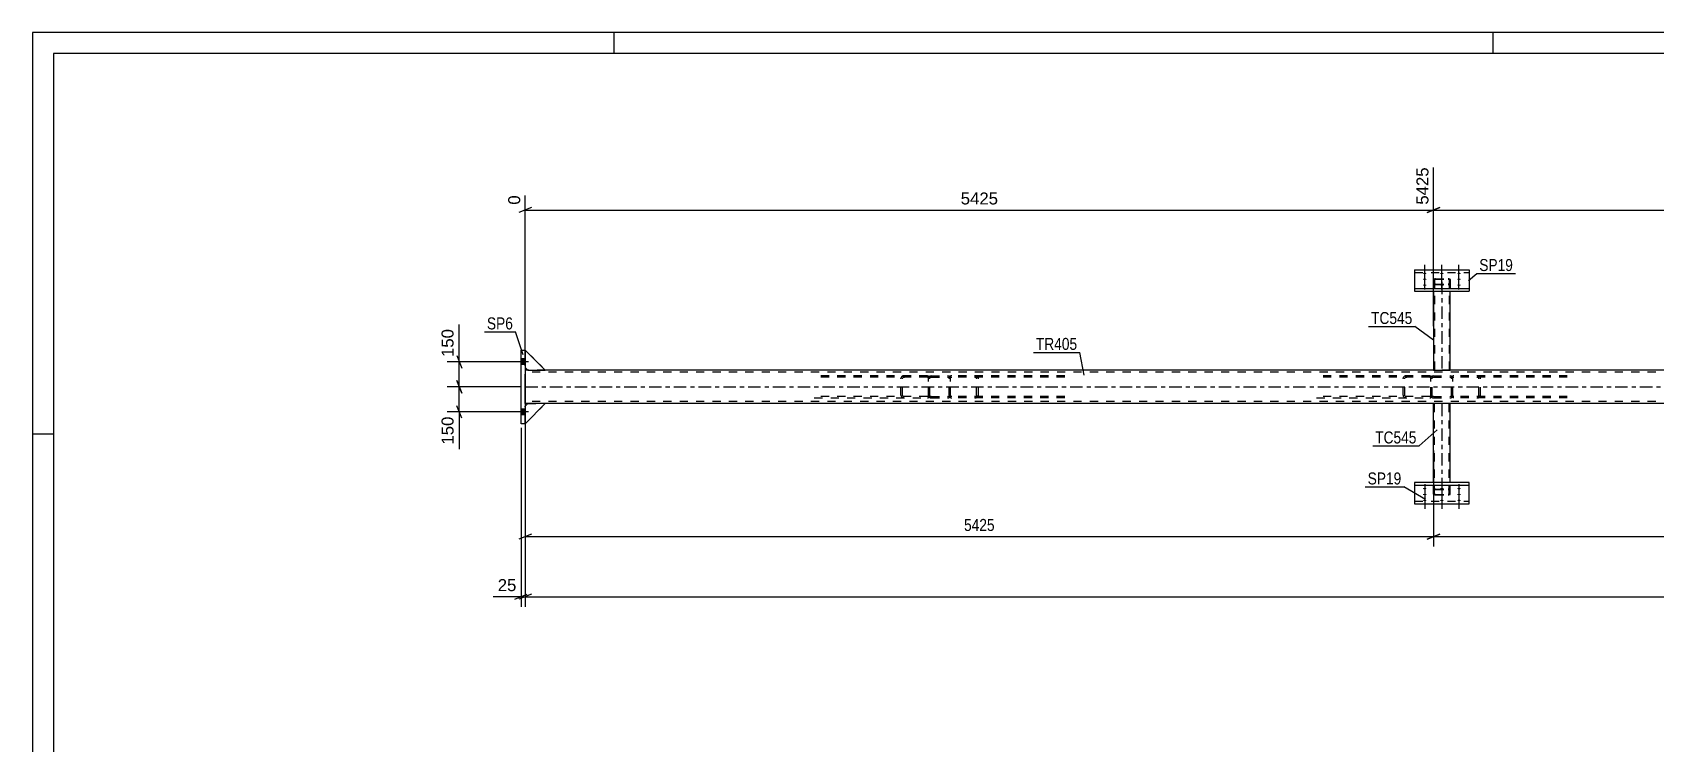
# Model space of a CAD drawing. Header units: millimetres. Extents: x 0 to 1189, y 0 to 841.
# Drawn here: x 0 to 387.8, y 671.1 to 841 of the extents above; entities that cross this region are included whole.
import ezdxf

# ---------------------------------------------------------------- set-up
doc = ezdxf.new("R2010")
doc.units = ezdxf.units.MM
doc.linetypes.add('DXK_LINE_DOT2', pattern=[3.9198, 1.9599, -1.9599])
doc.linetypes.add('DXK_LINE_DOT3', pattern=[5.9187, 2.979, -0.9799, 0.9799, -0.9799])
doc.styles.add('Arial', font='ARIAL.TTF', dxfattribs={"height": 0.2})
doc.styles.add('Arial Narrow', font='ARIALN.TTF', dxfattribs={"height": 0.2})

# ---------------------------------------------------------------- blocks, each defined once
blk = doc.blocks.new('Unknown-717048542-1133')
at = {"color": 5, "linetype": 'Continuous'}
for p, q in [((1189, 841), (0, 841)), ((0, 841), (0, 0)), ((139, 836), (139, 841)), ((349, 836), (349, 841)), ((1184, 836), (5, 836)), ((5, 836), (5, 5)), ((5, 745), (0, 745))]:
    blk.add_line(p, q, dxfattribs=at)
blk = doc.blocks.new('Part-717048542-5325 - 5315')
at = {"color": 2, "linetype": 'Continuous'}
for p, q in [((116.74, 747.52), (116.74, 765.12)), ((116.74, 765.12), (117.74, 765.12)), ((117.74, 765.12), (117.74, 747.52)), ((117.74, 747.52), (116.74, 747.52))]:
    blk.add_line(p, q, dxfattribs=at)
blk = doc.blocks.new('Part-717048542-5440 - 5315')
at = {"color": 2, "linetype": 'Continuous'}
for p, q in [((334.75, 733.43), (334.75, 752.32)), ((338.75, 752.32), (334.75, 752.32)), ((338.75, 733.43), (338.75, 752.32))]:
    blk.add_line(p, q, dxfattribs=at)
at = {"color": 7, "linetype": 'DXK_LINE_DOT2'}
for p, q in [((334.99, 730.68), (334.99, 752.32)), ((338.44, 752.32), (338.46, 752.32)), ((338.46, 752.32), (338.5, 752.32)), ((338.5, 752.32), (338.51, 752.32)), ((338.51, 730.68), (338.51, 752.32)), ((334.75, 730.68), (334.75, 733.43)), ((338.75, 730.68), (338.75, 733.43)), ((334.79, 731.79), (334.75, 731.72)), ((334.75, 730.68), (334.79, 730.62)), ((334.89, 731.84), (334.79, 731.79)), ((334.79, 730.62), (334.89, 730.57)), ((335.05, 731.88), (334.89, 731.84)), ((334.89, 730.57), (335.05, 730.53)), ((334.99, 731.72), (335.01, 731.76)), ((335.01, 730.65), (334.99, 730.68)), ((335.01, 731.76), (335.06, 731.78)), ((335.06, 730.63), (335.01, 730.65)), ((335.23, 731.89), (335.05, 731.88)), ((335.05, 730.53), (335.23, 730.52)), ((335.06, 731.78), (335.14, 731.8)), ((335.14, 730.61), (335.06, 730.63)), ((335.14, 731.8), (335.23, 731.81)), ((335.23, 730.6), (335.14, 730.61)), ((335.23, 731.89), (338.27, 731.89)), ((335.23, 731.81), (338.27, 731.81)), ((335.23, 730.6), (338.27, 730.6)), ((335.23, 730.52), (338.27, 730.52)), ((338.46, 731.88), (338.27, 731.89)), ((338.27, 731.81), (338.37, 731.8)), ((338.37, 730.61), (338.27, 730.6)), ((338.27, 730.52), (338.46, 730.53)), ((338.37, 731.8), (338.44, 731.78)), ((338.44, 730.63), (338.37, 730.61)), ((338.44, 731.78), (338.5, 731.76)), ((338.5, 730.65), (338.44, 730.63)), ((338.61, 731.84), (338.46, 731.88)), ((338.46, 730.53), (338.61, 730.57)), ((338.5, 731.76), (338.51, 731.72)), ((338.51, 730.68), (338.5, 730.65)), ((338.72, 731.79), (338.61, 731.84)), ((338.61, 730.57), (338.72, 730.62)), ((338.75, 731.72), (338.72, 731.79)), ((338.72, 730.62), (338.75, 730.68))]:
    blk.add_line(p, q, dxfattribs=at)
at = {"color": 7, "linetype": 'DXK_LINE_DOT3'}
blk.add_line((336.75, 752.32), (336.75, 731.2), dxfattribs=at)
blk = doc.blocks.new('Bolt-717048542-5319 - 5315')
at = {"linetype": 'Continuous'}
for points in [[(116.74, 762.98), (116.74, 761.66), (117.74, 761.66), (117.74, 762.98)], [(116.74, 762.98), (116.74, 761.66), (117.74, 761.66), (117.74, 762.98)], [(116.74, 750.98), (116.74, 749.66), (117.74, 749.66), (117.74, 750.98)], [(116.74, 750.98), (116.74, 749.66), (117.74, 749.66), (117.74, 750.98)]]:
    blk.add_hatch(color=1, dxfattribs=at).paths.add_polyline_path(points)
at = {"color": 1, "linetype": 'Continuous'}
for p, q in [((118.5, 762.32), (113.74, 762.32)), ((118.5, 762.32), (113.74, 762.32)), ((117.74, 762.98), (116.74, 762.98)), ((117.74, 762.98), (116.74, 762.98)), ((117.74, 761.66), (116.74, 761.66)), ((117.74, 761.66), (116.74, 761.66)), ((118.5, 750.32), (113.74, 750.32)), ((118.5, 750.32), (113.74, 750.32)), ((117.74, 750.98), (116.74, 750.98)), ((117.74, 750.98), (116.74, 750.98)), ((117.74, 749.66), (116.74, 749.66)), ((117.74, 749.66), (116.74, 749.66))]:
    blk.add_line(p, q, dxfattribs=at)
blk = doc.blocks.new('Part-717048542-5413 - 5315')
at = {"color": 7, "linetype": 'DXK_LINE_DOT2'}
for p, q in [((117.74, 751.72), (118.34, 752.32)), ((122.54, 752.32), (117.74, 747.52)), ((117.74, 747.52), (117.74, 751.72)), ((118.34, 752.32), (122.54, 752.32))]:
    blk.add_line(p, q, dxfattribs=at)
blk = doc.blocks.new('Part-717048542-5342 - 5315')
at = {"color": 7, "linetype": 'DXK_LINE_DOT2'}
for p, q in [((214.15, 758.57), (214.1, 758.32)), ((214.1, 754.32), (214.1, 758.32)), ((214.42, 758.32), (214.45, 758.44)), ((214.42, 754.32), (214.42, 758.32)), ((214.74, 758.96), (214.5, 758.91)), ((214.62, 758.62), (214.74, 758.64)), ((214.74, 758.96), (218.74, 758.96)), ((214.74, 758.64), (218.74, 758.64)), ((218.99, 758.91), (218.74, 758.96)), ((218.74, 758.64), (218.87, 758.62)), ((219.04, 758.44), (219.06, 758.32)), ((219.06, 754.32), (219.06, 758.32)), ((219.38, 758.32), (219.34, 758.57)), ((219.38, 754.32), (219.38, 758.32)), ((214.1, 754.32), (214.15, 754.08)), ((214.45, 754.2), (214.42, 754.32)), ((214.5, 753.73), (214.74, 753.68)), ((214.74, 754), (214.62, 754.03)), ((214.74, 754), (218.74, 754)), ((214.74, 753.68), (218.74, 753.68)), ((218.87, 754.03), (218.74, 754)), ((218.74, 753.68), (218.99, 753.73)), ((219.06, 754.32), (219.04, 754.2)), ((219.34, 754.08), (219.38, 754.32))]:
    blk.add_line(p, q, dxfattribs=at)
for centre, radius, start, end in [((214.74, 758.32), 0.64, 112.5, 157.5), ((214.74, 758.32), 0.32, 112.5, 157.5), ((218.74, 758.32), 0.32, 22.5, 67.5), ((218.74, 758.32), 0.64, 22.5, 67.5), ((214.74, 754.32), 0.64, 202.5, 247.5), ((214.74, 754.32), 0.32, 202.5, 247.5), ((218.74, 754.32), 0.32, 292.5, 337.5), ((218.74, 754.32), 0.64, 292.5, 337.5)]:
    blk.add_arc(centre, radius, start, end, dxfattribs=at)
blk = doc.blocks.new('Part-717048542-5392 - 5315')
at = {"color": 2, "linetype": 'Continuous'}
for p, q in [((330.25, 784.26), (343.25, 784.26)), ((330.25, 784.26), (330.25, 779.21)), ((343.25, 784.26), (343.25, 779.21)), ((330.25, 779.82), (343.25, 779.82)), ((330.25, 779.21), (343.25, 779.21))]:
    blk.add_line(p, q, dxfattribs=at)
at = {"color": 7, "linetype": 'DXK_LINE_DOT2'}
blk.add_line((330.25, 783.66), (343.25, 783.66), dxfattribs=at)
blk = doc.blocks.new('Part-717048542-5344 - 5315')
at = {"color": 7, "linetype": 'DXK_LINE_DOT2'}
for p, q in [((213.85, 758.96), (186.81, 758.96)), ((213.85, 758.64), (186.81, 758.64)), ((207.54, 758.57), (207.48, 758.32)), ((207.48, 754.32), (207.48, 758.32)), ((207.92, 758.32), (207.95, 758.44)), ((207.92, 754.32), (207.92, 758.32)), ((208.36, 758.96), (208.02, 758.91)), ((208.19, 758.62), (208.36, 758.64)), ((213.85, 758.96), (214.1, 758.92)), ((213.85, 758.64), (214.02, 758.62)), ((214.02, 758.62), (214.1, 758.57)), ((214.1, 753.72), (214.1, 758.92)), ((213.85, 754), (186.81, 754)), ((186.81, 753.68), (213.85, 753.68)), ((207.48, 754.32), (207.54, 754.08)), ((207.95, 754.2), (207.92, 754.32)), ((208.02, 753.73), (208.36, 753.68)), ((208.36, 754), (208.19, 754.03)), ((214.02, 754.03), (213.85, 754)), ((213.85, 753.68), (214.1, 753.72)), ((214.1, 754.07), (214.02, 754.03))]:
    blk.add_line(p, q, dxfattribs=at)
for centre, radius, start, end in [((208.22, 758.14), 0.802, 104.5546, 147.5894), ((208.29, 758.23), 0.401, 104.5546, 147.5894), ((208.22, 754.51), 0.802, 212.4106, 255.4454), ((208.29, 754.41), 0.401, 212.4106, 255.4454)]:
    blk.add_arc(centre, radius, start, end, dxfattribs=at)
blk = doc.blocks.new('Part-717048542-5345 - 5315')
at = {"color": 7, "linetype": 'DXK_LINE_DOT2'}
for p, q in [((333.85, 758.96), (306.81, 758.96)), ((333.85, 758.64), (306.81, 758.64)), ((327.55, 758.57), (327.48, 758.32)), ((327.48, 754.32), (327.48, 758.32)), ((327.92, 758.32), (327.95, 758.44)), ((327.92, 754.32), (327.92, 758.32)), ((328.36, 758.96), (328.02, 758.91)), ((328.19, 758.62), (328.36, 758.64)), ((333.85, 758.96), (334.1, 758.92)), ((333.85, 758.64), (334.02, 758.62)), ((334.02, 758.62), (334.1, 758.57)), ((334.1, 753.72), (334.1, 758.92)), ((333.85, 754), (306.81, 754)), ((306.81, 753.68), (333.85, 753.68)), ((327.48, 754.32), (327.55, 754.08)), ((327.95, 754.2), (327.92, 754.32)), ((328.02, 753.73), (328.36, 753.68)), ((328.36, 754), (328.19, 754.03)), ((334.02, 754.03), (333.85, 754)), ((333.85, 753.68), (334.1, 753.72)), ((334.1, 754.07), (334.02, 754.03))]:
    blk.add_line(p, q, dxfattribs=at)
for centre, radius, start, end in [((328.22, 758.14), 0.802, 104.5547, 147.5896), ((328.29, 758.23), 0.401, 104.5547, 147.5896), ((328.22, 754.51), 0.802, 212.4104, 255.4453), ((328.29, 754.41), 0.401, 212.4104, 255.4453)]:
    blk.add_arc(centre, radius, start, end, dxfattribs=at)
blk = doc.blocks.new('Part-717048542-5346 - 5315')
at = {"color": 7, "linetype": 'DXK_LINE_DOT2'}
for p, q in [((219.64, 758.96), (219.38, 758.92)), ((219.38, 753.72), (219.38, 758.92)), ((219.38, 758.57), (219.47, 758.62)), ((219.47, 758.62), (219.64, 758.64)), ((246.68, 758.96), (219.64, 758.96)), ((246.68, 758.64), (219.64, 758.64)), ((225.47, 758.91), (225.13, 758.96)), ((225.13, 758.64), (225.3, 758.62)), ((225.54, 758.44), (225.57, 758.32)), ((225.57, 754.32), (225.57, 758.32)), ((226.01, 758.32), (225.94, 758.57)), ((226.01, 754.32), (226.01, 758.32)), ((219.47, 754.03), (219.38, 754.07)), ((219.38, 753.72), (219.64, 753.68)), ((219.64, 754), (219.47, 754.03)), ((246.68, 754), (219.64, 754)), ((246.68, 753.68), (219.64, 753.68)), ((225.3, 754.03), (225.13, 754)), ((225.13, 753.68), (225.47, 753.73)), ((225.57, 754.32), (225.54, 754.2)), ((225.94, 754.08), (226.01, 754.32))]:
    blk.add_line(p, q, dxfattribs=at)
for centre, radius, start, end in [((225.2, 758.23), 0.401, 32.4104, 75.4453), ((225.27, 758.14), 0.802, 32.4104, 75.4453), ((225.2, 754.41), 0.401, 284.5547, 327.5896), ((225.27, 754.51), 0.802, 284.5547, 327.5896)]:
    blk.add_arc(centre, radius, start, end, dxfattribs=at)
blk = doc.blocks.new('Part-717048542-5412 - 5315')
at = {"color": 7, "linetype": 'DXK_LINE_DOT2'}
for p, q in [((122.54, 760.32), (117.74, 765.12)), ((117.74, 765.12), (117.74, 760.92)), ((117.74, 760.92), (118.34, 760.32)), ((118.34, 760.32), (122.54, 760.32))]:
    blk.add_line(p, q, dxfattribs=at)
blk = doc.blocks.new('Part-717048542-5347 - 5315')
at = {"color": 7, "linetype": 'DXK_LINE_DOT2'}
for p, q in [((339.65, 758.96), (339.38, 758.92)), ((339.38, 753.72), (339.38, 758.92)), ((339.38, 758.57), (339.48, 758.62)), ((339.48, 758.62), (339.65, 758.64)), ((366.72, 758.96), (339.65, 758.96)), ((366.72, 758.64), (339.65, 758.64)), ((345.48, 758.91), (345.14, 758.96)), ((345.14, 758.64), (345.31, 758.62)), ((345.55, 758.44), (345.58, 758.32)), ((345.58, 754.32), (345.58, 758.32)), ((346.02, 758.32), (345.96, 758.57)), ((346.02, 754.32), (346.02, 758.32)), ((339.48, 754.03), (339.38, 754.07)), ((339.65, 753.68), (339.38, 753.72)), ((339.65, 754), (339.48, 754.03)), ((366.72, 754), (339.65, 754)), ((366.72, 753.68), (339.65, 753.68)), ((345.31, 754.03), (345.14, 754)), ((345.14, 753.68), (345.48, 753.73)), ((345.58, 754.32), (345.55, 754.2)), ((345.96, 754.08), (346.02, 754.32))]:
    blk.add_line(p, q, dxfattribs=at)
for centre, radius, start, end in [((345.21, 758.23), 0.401, 32.4361, 75.4617), ((345.28, 758.14), 0.802, 32.4361, 75.4617), ((345.21, 754.41), 0.401, 284.5383, 327.5639), ((345.28, 754.51), 0.802, 284.5383, 327.5639)]:
    blk.add_arc(centre, radius, start, end, dxfattribs=at)
blk = doc.blocks.new('Part-717048542-5411 - 5315')
at = {"color": 2, "linetype": 'Continuous'}
for p, q in [((122.54, 760.32), (117.74, 765.12)), ((117.74, 760.92), (118.34, 760.32)), ((118.34, 760.32), (122.54, 760.32))]:
    blk.add_line(p, q, dxfattribs=at)
at = {"color": 7, "linetype": 'DXK_LINE_DOT2'}
blk.add_line((117.74, 765.12), (117.74, 760.92), dxfattribs=at)
blk = doc.blocks.new('Part-717048542-5410 - 5315')
at = {"color": 7, "linetype": 'DXK_LINE_DOT2'}
for p, q in [((122.54, 760.32), (117.74, 765.12)), ((117.74, 765.12), (117.74, 760.92)), ((117.74, 760.92), (118.34, 760.32)), ((118.34, 760.32), (122.54, 760.32))]:
    blk.add_line(p, q, dxfattribs=at)
blk = doc.blocks.new('Bolt-717048542-5356 - 5315')
at = {"linetype": 'Continuous'}
for points in [[(332.65, 732.16), (332.75, 732.15), (332.83, 732.14), (332.91, 732.13), (332.98, 732.11), (333.04, 732.08), (333.07, 732.05), (333.09, 732.02), (333.09, 731.99), (333.07, 731.96), (333.04, 731.93), (332.98, 731.9), (332.91, 731.88), (332.83, 731.87), (332.75, 731.86), (332.65, 731.85), (332.56, 731.86), (332.48, 731.87), (332.4, 731.88), (332.33, 731.9), (332.27, 731.93), (332.24, 731.96), (332.22, 731.99), (332.22, 732.02), (332.24, 732.05), (332.27, 732.08), (332.33, 732.11), (332.4, 732.13), (332.48, 732.14), (332.56, 732.15)], [(332.65, 730.75), (332.75, 730.75), (332.83, 730.74), (332.91, 730.72), (332.98, 730.7), (333.04, 730.68), (333.07, 730.65), (333.09, 730.62), (333.09, 730.59), (333.07, 730.56), (333.04, 730.53), (332.98, 730.5), (332.91, 730.48), (332.83, 730.47), (332.75, 730.46), (332.65, 730.45), (332.56, 730.46), (332.48, 730.47), (332.4, 730.48), (332.33, 730.5), (332.27, 730.53), (332.24, 730.56), (332.22, 730.59), (332.22, 730.62), (332.24, 730.65), (332.27, 730.68), (332.33, 730.7), (332.4, 730.72), (332.48, 730.74), (332.56, 730.75)], [(332.65, 729.35), (332.75, 729.35), (332.83, 729.34), (332.91, 729.32), (332.98, 729.3), (333.04, 729.28), (333.07, 729.25), (333.09, 729.22), (333.09, 729.18), (333.07, 729.15), (333.04, 729.13), (332.98, 729.1), (332.91, 729.08), (332.83, 729.06), (332.75, 729.05), (332.65, 729.05), (332.56, 729.05), (332.48, 729.06), (332.4, 729.08), (332.33, 729.1), (332.27, 729.13), (332.24, 729.15), (332.22, 729.18), (332.22, 729.22), (332.24, 729.25), (332.27, 729.28), (332.33, 729.3), (332.4, 729.32), (332.48, 729.34), (332.56, 729.35)], [(336.75, 732.16), (336.85, 732.15), (336.93, 732.14), (337.01, 732.13), (337.08, 732.11), (337.14, 732.08), (337.17, 732.05), (337.19, 732.02), (337.19, 731.99), (337.17, 731.96), (337.14, 731.93), (337.08, 731.9), (337.01, 731.88), (336.93, 731.87), (336.85, 731.86), (336.75, 731.85), (336.66, 731.86), (336.58, 731.87), (336.5, 731.88), (336.43, 731.9), (336.37, 731.93), (336.34, 731.96), (336.32, 731.99), (336.32, 732.02), (336.34, 732.05), (336.37, 732.08), (336.43, 732.11), (336.5, 732.13), (336.58, 732.14), (336.66, 732.15)], [(336.75, 729.35), (336.85, 729.35), (336.93, 729.34), (337.01, 729.32), (337.08, 729.3), (337.14, 729.28), (337.17, 729.25), (337.19, 729.22), (337.19, 729.18), (337.17, 729.15), (337.14, 729.13), (337.08, 729.1), (337.01, 729.08), (336.93, 729.06), (336.85, 729.05), (336.75, 729.05), (336.66, 729.05), (336.58, 729.06), (336.5, 729.08), (336.43, 729.1), (336.37, 729.13), (336.34, 729.15), (336.32, 729.18), (336.32, 729.22), (336.34, 729.25), (336.37, 729.28), (336.43, 729.3), (336.5, 729.32), (336.58, 729.34), (336.66, 729.35)], [(340.85, 732.16), (340.95, 732.15), (341.03, 732.14), (341.11, 732.13), (341.18, 732.11), (341.24, 732.08), (341.27, 732.05), (341.29, 732.02), (341.29, 731.99), (341.27, 731.96), (341.24, 731.93), (341.18, 731.9), (341.11, 731.88), (341.03, 731.87), (340.95, 731.86), (340.85, 731.85), (340.76, 731.86), (340.68, 731.87), (340.6, 731.88), (340.53, 731.9), (340.47, 731.93), (340.44, 731.96), (340.42, 731.99), (340.42, 732.02), (340.44, 732.05), (340.47, 732.08), (340.53, 732.11), (340.6, 732.13), (340.68, 732.14), (340.76, 732.15)], [(340.85, 730.75), (340.95, 730.75), (341.03, 730.74), (341.11, 730.72), (341.18, 730.7), (341.24, 730.68), (341.27, 730.65), (341.29, 730.62), (341.29, 730.59), (341.27, 730.56), (341.24, 730.53), (341.18, 730.5), (341.11, 730.48), (341.03, 730.47), (340.95, 730.46), (340.85, 730.45), (340.76, 730.46), (340.68, 730.47), (340.6, 730.48), (340.53, 730.5), (340.47, 730.53), (340.44, 730.56), (340.42, 730.59), (340.42, 730.62), (340.44, 730.65), (340.47, 730.68), (340.53, 730.7), (340.6, 730.72), (340.68, 730.74), (340.76, 730.75)], [(340.85, 729.35), (340.95, 729.35), (341.03, 729.34), (341.11, 729.32), (341.18, 729.3), (341.24, 729.28), (341.27, 729.25), (341.29, 729.22), (341.29, 729.18), (341.27, 729.15), (341.24, 729.13), (341.18, 729.1), (341.11, 729.08), (341.03, 729.06), (340.95, 729.05), (340.85, 729.05), (340.76, 729.05), (340.68, 729.06), (340.6, 729.08), (340.53, 729.1), (340.47, 729.13), (340.44, 729.15), (340.42, 729.18), (340.42, 729.22), (340.44, 729.25), (340.47, 729.28), (340.53, 729.3), (340.6, 729.32), (340.68, 729.34), (340.76, 729.35)]]:
    blk.add_hatch(color=1, dxfattribs=at).paths.add_polyline_path(points)
at = {"color": 1, "linetype": 'Continuous'}
for p, q in [((332.65, 733.1), (332.65, 729.98)), ((336.75, 733.1), (336.75, 729.98)), ((340.85, 733.1), (340.85, 729.98)), ((332.65, 731.69), (332.65, 728.57)), ((332.65, 730.29), (332.65, 727.17)), ((336.75, 730.29), (336.75, 727.17)), ((340.85, 731.69), (340.85, 728.57)), ((340.85, 730.29), (340.85, 727.17))]:
    blk.add_line(p, q, dxfattribs=at)
blk = doc.blocks.new('Part-717048542-5414 - 5315')
at = {"color": 2, "linetype": 'Continuous'}
for p, q in [((118.34, 752.32), (117.74, 751.72)), ((117.74, 747.52), (122.54, 752.32)), ((122.54, 752.32), (118.34, 752.32))]:
    blk.add_line(p, q, dxfattribs=at)
at = {"color": 7, "linetype": 'DXK_LINE_DOT2'}
blk.add_line((117.74, 751.72), (117.74, 747.52), dxfattribs=at)
blk = doc.blocks.new('Part-717048542-5371 - 5315')
at = {"color": 2, "linetype": 'Continuous'}
for p, q in [((118.34, 760.32), (117.74, 760.32)), ((334.75, 760.32), (122.54, 760.32)), ((574.75, 760.32), (338.75, 760.32)), ((117.74, 753.28), (117.74, 759.36)), ((118.34, 752.32), (117.74, 752.32)), ((334.75, 752.32), (122.54, 752.32)), ((574.75, 752.32), (338.75, 752.32))]:
    blk.add_line(p, q, dxfattribs=at)
at = {"color": 7, "linetype": 'DXK_LINE_DOT2'}
for p, q in [((117.74, 760.32), (117.74, 759.36)), ((117.74, 760.32), (117.74, 760.04)), ((122.54, 760.32), (118.34, 760.32)), ((338.75, 760.32), (334.75, 760.32)), ((705.38, 759.84), (117.74, 759.84)), ((117.74, 752.32), (117.74, 753.28)), ((705.38, 752.8), (117.74, 752.8)), ((122.54, 752.32), (118.34, 752.32)), ((338.75, 752.32), (334.75, 752.32))]:
    blk.add_line(p, q, dxfattribs=at)
at = {"color": 7, "linetype": 'DXK_LINE_DOT3'}
blk.add_line((117.74, 756.32), (705.38, 756.32), dxfattribs=at)
blk = doc.blocks.new('Part-717048542-5415 - 5315')
at = {"color": 7, "linetype": 'DXK_LINE_DOT2'}
for p, q in [((117.74, 751.72), (118.34, 752.32)), ((122.54, 752.32), (117.74, 747.52)), ((117.74, 747.52), (117.74, 751.72)), ((118.34, 752.32), (122.54, 752.32))]:
    blk.add_line(p, q, dxfattribs=at)
blk = doc.blocks.new('Part-717048542-5428 - 5315')
at = {"color": 7, "linetype": 'DXK_LINE_DOT2'}
for p, q in [((334.15, 758.57), (334.1, 758.32)), ((334.1, 754.32), (334.1, 758.32)), ((334.42, 758.32), (334.45, 758.44)), ((334.42, 754.32), (334.42, 758.32)), ((334.74, 758.96), (334.5, 758.91)), ((334.62, 758.62), (334.74, 758.64)), ((334.74, 758.96), (338.74, 758.96)), ((334.74, 758.64), (338.74, 758.64)), ((338.99, 758.91), (338.74, 758.96)), ((338.74, 758.64), (338.87, 758.62)), ((339.04, 758.44), (339.06, 758.32)), ((339.06, 754.32), (339.06, 758.32)), ((339.38, 758.32), (339.34, 758.57)), ((339.38, 754.32), (339.38, 758.32)), ((334.1, 754.32), (334.15, 754.08)), ((334.45, 754.2), (334.42, 754.32)), ((334.5, 753.73), (334.74, 753.68)), ((334.74, 754), (334.62, 754.03)), ((334.74, 754), (338.74, 754)), ((334.74, 753.68), (338.74, 753.68)), ((338.87, 754.03), (338.74, 754)), ((338.74, 753.68), (338.99, 753.73)), ((339.06, 754.32), (339.04, 754.2)), ((339.34, 754.08), (339.38, 754.32))]:
    blk.add_line(p, q, dxfattribs=at)
for centre, radius, start, end in [((334.74, 758.32), 0.64, 112.5, 157.5), ((334.74, 758.32), 0.32, 112.5, 157.5), ((338.74, 758.32), 0.32, 22.5, 67.5), ((338.74, 758.32), 0.64, 22.5, 67.5), ((334.74, 754.32), 0.64, 202.5, 247.5), ((334.74, 754.32), 0.32, 202.5, 247.5), ((338.74, 754.32), 0.32, 292.5, 337.5), ((338.74, 754.32), 0.64, 292.5, 337.5)]:
    blk.add_arc(centre, radius, start, end, dxfattribs=at)
blk = doc.blocks.new('Part-717048542-5435 - 5315')
at = {"color": 7, "linetype": 'DXK_LINE_DOT2'}
for p, q in [((334.79, 782.02), (334.75, 781.96)), ((334.75, 781.96), (334.75, 779.21)), ((334.75, 780.92), (334.79, 780.86)), ((334.89, 782.07), (334.79, 782.02)), ((334.79, 780.86), (334.89, 780.8)), ((335.05, 782.11), (334.89, 782.07)), ((334.89, 780.8), (335.05, 780.77)), ((334.99, 781.96), (335.01, 781.99)), ((334.99, 781.96), (334.99, 760.32)), ((335.01, 780.89), (334.99, 780.92)), ((335.01, 781.99), (335.06, 782.02)), ((335.06, 780.86), (335.01, 780.89)), ((335.23, 782.12), (335.05, 782.11)), ((335.05, 780.77), (335.23, 780.75)), ((335.06, 782.02), (335.14, 782.03)), ((335.14, 780.84), (335.06, 780.86)), ((335.14, 782.03), (335.23, 782.04)), ((335.23, 780.84), (335.14, 780.84)), ((335.23, 782.12), (338.27, 782.12)), ((335.23, 782.04), (338.27, 782.04)), ((335.23, 780.84), (338.27, 780.84)), ((335.23, 780.75), (338.27, 780.75)), ((338.46, 782.11), (338.27, 782.12)), ((338.27, 782.04), (338.37, 782.03)), ((338.37, 780.84), (338.27, 780.84)), ((338.27, 780.75), (338.46, 780.77)), ((338.37, 782.03), (338.44, 782.02)), ((338.44, 780.86), (338.37, 780.84)), ((338.44, 782.02), (338.5, 781.99)), ((338.5, 780.89), (338.44, 780.86)), ((338.61, 782.07), (338.46, 782.11)), ((338.46, 780.77), (338.61, 780.8)), ((338.5, 781.99), (338.51, 781.96)), ((338.51, 780.92), (338.5, 780.89)), ((338.51, 781.96), (338.51, 760.32)), ((338.72, 782.02), (338.61, 782.07)), ((338.61, 780.8), (338.72, 780.86)), ((338.75, 781.96), (338.72, 782.02)), ((338.72, 780.86), (338.75, 780.92)), ((338.75, 781.96), (338.75, 779.21)), ((338.5, 760.32), (338.46, 760.32)), ((338.5, 760.32), (338.46, 760.32)), ((338.51, 760.32), (338.5, 760.32)), ((338.5, 760.32), (338.51, 760.32))]:
    blk.add_line(p, q, dxfattribs=at)
at = {"color": 7, "linetype": 'DXK_LINE_DOT3'}
blk.add_line((336.75, 781.44), (336.75, 760.32), dxfattribs=at)
at = {"color": 2, "linetype": 'Continuous'}
for p, q in [((334.75, 779.21), (334.75, 760.32)), ((338.75, 760.32), (338.75, 779.21)), ((334.75, 760.32), (338.75, 760.32))]:
    blk.add_line(p, q, dxfattribs=at)
blk = doc.blocks.new('Part-717048542-5444 - 5315')
at = {"color": 2, "linetype": 'Continuous'}
for p, q in [((343.25, 733.43), (330.25, 733.43)), ((330.25, 733.43), (330.25, 728.38)), ((343.25, 728.38), (343.25, 733.43)), ((330.25, 732.83), (343.25, 732.83)), ((330.25, 728.38), (343.25, 728.38))]:
    blk.add_line(p, q, dxfattribs=at)
at = {"color": 7, "linetype": 'DXK_LINE_DOT2'}
blk.add_line((330.25, 728.98), (343.25, 728.98), dxfattribs=at)
blk = doc.blocks.new('Bolt-717048542-5463 - 5315')
at = {"linetype": 'Continuous'}
for points in [[(332.65, 783.29), (332.56, 783.29), (332.48, 783.3), (332.4, 783.32), (332.33, 783.34), (332.27, 783.37), (332.24, 783.4), (332.22, 783.43), (332.22, 783.46), (332.24, 783.49), (332.27, 783.52), (332.33, 783.54), (332.4, 783.56), (332.48, 783.58), (332.56, 783.59), (332.65, 783.59), (332.75, 783.59), (332.83, 783.58), (332.91, 783.56), (332.98, 783.54), (333.04, 783.52), (333.07, 783.49), (333.09, 783.46), (333.09, 783.43), (333.07, 783.4), (333.04, 783.37), (332.98, 783.34), (332.91, 783.32), (332.83, 783.3), (332.75, 783.29)], [(336.75, 783.29), (336.66, 783.29), (336.58, 783.3), (336.5, 783.32), (336.43, 783.34), (336.37, 783.37), (336.34, 783.4), (336.32, 783.43), (336.32, 783.46), (336.34, 783.49), (336.37, 783.52), (336.43, 783.54), (336.5, 783.56), (336.58, 783.58), (336.66, 783.59), (336.75, 783.59), (336.85, 783.59), (336.93, 783.58), (337.01, 783.56), (337.08, 783.54), (337.14, 783.52), (337.17, 783.49), (337.19, 783.46), (337.19, 783.43), (337.17, 783.4), (337.14, 783.37), (337.08, 783.34), (337.01, 783.32), (336.93, 783.3), (336.85, 783.29)], [(340.85, 783.29), (340.76, 783.29), (340.68, 783.3), (340.6, 783.32), (340.53, 783.34), (340.47, 783.37), (340.44, 783.4), (340.42, 783.43), (340.42, 783.46), (340.44, 783.49), (340.47, 783.52), (340.53, 783.54), (340.6, 783.56), (340.68, 783.58), (340.76, 783.59), (340.85, 783.59), (340.95, 783.59), (341.03, 783.58), (341.11, 783.56), (341.18, 783.54), (341.24, 783.52), (341.27, 783.49), (341.29, 783.46), (341.29, 783.43), (341.27, 783.4), (341.24, 783.37), (341.18, 783.34), (341.11, 783.32), (341.03, 783.3), (340.95, 783.29)], [(332.65, 781.89), (332.56, 781.89), (332.48, 781.9), (332.4, 781.92), (332.33, 781.94), (332.27, 781.96), (332.24, 781.99), (332.22, 782.02), (332.22, 782.06), (332.24, 782.09), (332.27, 782.11), (332.33, 782.14), (332.4, 782.16), (332.48, 782.18), (332.56, 782.19), (332.65, 782.19), (332.75, 782.19), (332.83, 782.18), (332.91, 782.16), (332.98, 782.14), (333.04, 782.11), (333.07, 782.09), (333.09, 782.06), (333.09, 782.02), (333.07, 781.99), (333.04, 781.96), (332.98, 781.94), (332.91, 781.92), (332.83, 781.9), (332.75, 781.89)], [(332.65, 780.49), (332.56, 780.49), (332.48, 780.5), (332.4, 780.52), (332.33, 780.54), (332.27, 780.56), (332.24, 780.59), (332.22, 780.62), (332.22, 780.65), (332.24, 780.68), (332.27, 780.71), (332.33, 780.74), (332.4, 780.76), (332.48, 780.77), (332.56, 780.78), (332.65, 780.79), (332.75, 780.78), (332.83, 780.77), (332.91, 780.76), (332.98, 780.74), (333.04, 780.71), (333.07, 780.68), (333.09, 780.65), (333.09, 780.62), (333.07, 780.59), (333.04, 780.56), (332.98, 780.54), (332.91, 780.52), (332.83, 780.5), (332.75, 780.49)], [(336.75, 780.49), (336.66, 780.49), (336.58, 780.5), (336.5, 780.52), (336.43, 780.54), (336.37, 780.56), (336.34, 780.59), (336.32, 780.62), (336.32, 780.65), (336.34, 780.68), (336.37, 780.71), (336.43, 780.74), (336.5, 780.76), (336.58, 780.77), (336.66, 780.78), (336.75, 780.79), (336.85, 780.78), (336.93, 780.77), (337.01, 780.76), (337.08, 780.74), (337.14, 780.71), (337.17, 780.68), (337.19, 780.65), (337.19, 780.62), (337.17, 780.59), (337.14, 780.56), (337.08, 780.54), (337.01, 780.52), (336.93, 780.5), (336.85, 780.49)], [(340.85, 781.89), (340.76, 781.89), (340.68, 781.9), (340.6, 781.92), (340.53, 781.94), (340.47, 781.96), (340.44, 781.99), (340.42, 782.02), (340.42, 782.06), (340.44, 782.09), (340.47, 782.11), (340.53, 782.14), (340.6, 782.16), (340.68, 782.18), (340.76, 782.19), (340.85, 782.19), (340.95, 782.19), (341.03, 782.18), (341.11, 782.16), (341.18, 782.14), (341.24, 782.11), (341.27, 782.09), (341.29, 782.06), (341.29, 782.02), (341.27, 781.99), (341.24, 781.96), (341.18, 781.94), (341.11, 781.92), (341.03, 781.9), (340.95, 781.89)], [(340.85, 780.49), (340.76, 780.49), (340.68, 780.5), (340.6, 780.52), (340.53, 780.54), (340.47, 780.56), (340.44, 780.59), (340.42, 780.62), (340.42, 780.65), (340.44, 780.68), (340.47, 780.71), (340.53, 780.74), (340.6, 780.76), (340.68, 780.77), (340.76, 780.78), (340.85, 780.79), (340.95, 780.78), (341.03, 780.77), (341.11, 780.76), (341.18, 780.74), (341.24, 780.71), (341.27, 780.68), (341.29, 780.65), (341.29, 780.62), (341.27, 780.59), (341.24, 780.56), (341.18, 780.54), (341.11, 780.52), (341.03, 780.5), (340.95, 780.49)]]:
    blk.add_hatch(color=1, dxfattribs=at).paths.add_polyline_path(points)
at = {"color": 1, "linetype": 'Continuous'}
for p, q in [((332.65, 782.35), (332.65, 785.47)), ((332.65, 780.95), (332.65, 784.07)), ((336.75, 782.35), (336.75, 785.47)), ((340.85, 782.35), (340.85, 785.47)), ((340.85, 780.95), (340.85, 784.07)), ((332.65, 779.55), (332.65, 782.67)), ((336.75, 779.55), (336.75, 782.67)), ((340.85, 779.55), (340.85, 782.67))]:
    blk.add_line(p, q, dxfattribs=at)
blk = doc.blocks.new('StraightDimension-717048542-5468 - 5315')
at = {"color": 7, "linetype": 'Continuous'}
for p, q in [((334.75, 770.85), (334.75, 808.74)), ((119.24, 799.15), (116.24, 797.95)), ((117.74, 761.32), (117.74, 802.07)), ((333.25, 797.95), (336.25, 799.15)), ((117.74, 798.55), (334.75, 798.55))]:
    blk.add_line(p, q, dxfattribs=at)
at = {"color": 0, "linetype": 'Continuous'}
for points in [[(334.15, 809.34), (329.95, 809.34), (329.95, 799.25), (334.15, 799.25)], [(117.14, 802.67), (112.94, 802.67), (112.94, 799.25), (117.14, 799.25)]]:
    blk.add_wipeout(points, dxfattribs=at)
at = {"color": 0}
blk.add_wipeout([(231.3, 799.3), (231.3, 803.5), (221.2, 803.5), (221.2, 799.3)], dxfattribs=at)
at = {"color": 3, "linetype": 'Continuous', "style": 'Arial'}
for s, height, p in [('5425', 2.865, (333.55, 799.85)), ('0', 2.87, (116.54, 799.85))]:
    blk.add_text(s, height=height, rotation=90.0002, dxfattribs=at).set_placement(p)
at = {"color": 3, "style": 'Arial'}
blk.add_text('5425', height=2.865, dxfattribs=at).set_placement((221.8, 799.9))
blk = doc.blocks.new('StraightDimension-717048542-7544 - 5315')
at = {"color": 7, "linetype": 'Continuous'}
for p, q in [((334.75, 741.1), (334.75, 718.14)), ((574.75, 741.1), (574.75, 718.14)), ((336.25, 721.14), (333.25, 719.94)), ((334.75, 720.54), (574.75, 720.54)), ((573.25, 719.94), (576.25, 721.14))]:
    blk.add_line(p, q, dxfattribs=at)
at = {"color": 0}
blk.add_wipeout([(459.01, 721.29), (459.01, 725.49), (450.5, 725.49), (450.5, 721.29)], dxfattribs=at)
at = {"color": 3, "style": 'Arial Narrow'}
blk.add_text('6000', height=2.863, dxfattribs=at).set_placement((451.1, 721.89))
blk = doc.blocks.new('StraightDimension-717048542-5478 - 5315')
at = {"color": 7, "linetype": 'Continuous'}
for p, q in [((574.75, 770.85), (574.75, 810.97)), ((334.75, 770.85), (334.75, 808.74)), ((336.25, 799.15), (333.25, 797.95)), ((573.25, 797.95), (576.25, 799.15)), ((334.75, 798.55), (574.75, 798.55))]:
    blk.add_line(p, q, dxfattribs=at)
at = {"color": 0, "linetype": 'Continuous'}
blk.add_wipeout([(574.15, 811.57), (569.95, 811.57), (569.95, 799.25), (574.15, 799.25)], dxfattribs=at)
at = {"color": 0}
blk.add_wipeout([(459.8, 799.3), (459.8, 803.5), (449.71, 803.5), (449.71, 799.3)], dxfattribs=at)
at = {"color": 3, "linetype": 'Continuous', "style": 'Arial'}
blk.add_text('11425', height=2.865, rotation=90.0002, dxfattribs=at).set_placement((573.55, 799.85))
at = {"color": 3, "style": 'Arial'}
blk.add_text('6000', height=2.865, dxfattribs=at).set_placement((450.31, 799.9))
blk = doc.blocks.new('StraightDimension-717048542-7545 - 5315')
at = {"color": 7, "linetype": 'Continuous'}
for p, q in [((117.74, 751.32), (117.74, 718.14)), ((334.75, 741.1), (334.75, 718.14)), ((119.24, 721.14), (116.24, 719.94)), ((117.74, 720.54), (334.75, 720.54)), ((333.25, 719.94), (336.25, 721.14))]:
    blk.add_line(p, q, dxfattribs=at)
at = {"color": 0}
blk.add_wipeout([(230.51, 721.29), (230.51, 725.49), (221.99, 725.49), (221.99, 721.29)], dxfattribs=at)
at = {"color": 3, "style": 'Arial Narrow'}
blk.add_text('5425', height=2.863, dxfattribs=at).set_placement((222.59, 721.89))
blk = doc.blocks.new('StraightDimension-717048542-8207 - 5315')
at = {"color": 7, "linetype": 'Continuous'}
for p, q in [((114.3, 762.32), (99.11, 762.32)), ((101.36, 763.82), (102.56, 760.82)), ((101.96, 756.32), (101.96, 762.32)), ((116.74, 756.32), (99.11, 756.32)), ((102.56, 754.82), (101.36, 757.82))]:
    blk.add_line(p, q, dxfattribs=at)
at = {"color": 0}
blk.add_wipeout([(101.21, 770.72), (97.01, 770.72), (97.01, 762.85), (101.21, 762.85)], dxfattribs=at)
at = {"color": 7, "linetype": 'Continuous'}
blk.add_line((101.96, 762.32), (101.96, 771.24), dxfattribs=at)
blk.add_line((101.96, 762.32), (101.96, 771.24), dxfattribs=at)
at = {"color": 3, "style": 'Arial'}
blk.add_text('150', height=2.865, rotation=90.0002, dxfattribs=at).set_placement((100.61, 763.45))
blk = doc.blocks.new('StraightDimension-717048542-8208 - 5315')
at = {"color": 7, "linetype": 'Continuous'}
for p, q in [((116.74, 756.32), (99.11, 756.32)), ((101.36, 757.82), (102.56, 754.82)), ((101.96, 750.32), (101.96, 756.32)), ((113.74, 750.32), (99.11, 750.32)), ((102.56, 748.82), (101.36, 751.82))]:
    blk.add_line(p, q, dxfattribs=at)
at = {"color": 0}
blk.add_wipeout([(101.21, 749.8), (97.01, 749.8), (97.01, 741.93), (101.21, 741.93)], dxfattribs=at)
at = {"color": 7, "linetype": 'Continuous'}
blk.add_line((101.96, 750.32), (101.96, 741.4), dxfattribs=at)
blk.add_line((101.96, 750.32), (101.96, 741.4), dxfattribs=at)
at = {"color": 3, "style": 'Arial'}
blk.add_text('150', height=2.865, rotation=90.0002, dxfattribs=at).set_placement((100.61, 742.53))
blk = doc.blocks.new('StraightDimension-717048542-8483 - 5315')
at = {"color": 7, "linetype": 'Continuous'}
for p, q in [((117.74, 746.52), (117.74, 703.76)), ((119.24, 706.76), (116.24, 705.56)), ((117.74, 706.16), (716.28, 706.16))]:
    blk.add_line(p, q, dxfattribs=at)
blk = doc.blocks.new('StraightDimension-717048542-8484 - 5315')
at = {"color": 7, "linetype": 'Continuous'}
for p, q in [((116.74, 746.52), (116.74, 703.76)), ((117.74, 746.52), (117.74, 703.76)), ((115.24, 705.56), (118.24, 706.76)), ((119.24, 706.76), (116.24, 705.56)), ((116.74, 706.16), (117.74, 706.16))]:
    blk.add_line(p, q, dxfattribs=at)
at = {"color": 0}
blk.add_wipeout([(116.22, 706.91), (116.22, 711.11), (110.57, 711.11), (110.57, 706.91)], dxfattribs=at)
at = {"color": 7, "linetype": 'Continuous'}
blk.add_line((116.74, 706.16), (110.05, 706.16), dxfattribs=at)
blk.add_line((116.74, 706.16), (110.05, 706.16), dxfattribs=at)
at = {"color": 3, "style": 'Arial'}
blk.add_text('25', height=2.865, dxfattribs=at).set_placement((111.17, 707.51))
blk = doc.blocks.new('Mark-717048542-5431 - 5315')
at = {"color": 0}
blk.add_wipeout([(329.72, 771.34), (329.72, 774.34), (319.85, 774.34), (319.85, 771.34)], dxfattribs=at)
blk.add_wipeout([(329.72, 771.34), (329.72, 774.34), (319.85, 774.34), (319.85, 771.34)], dxfattribs=at)
at = {"color": 30, "linetype": 'Continuous'}
for p in [(319.25, 770.74), (334.75, 767.46)]:
    blk.add_line(p, (330.32, 770.74), dxfattribs=at)
at = {"color": 3, "style": 'Arial Narrow'}
blk.add_text('TC545', height=2.863, dxfattribs=at).set_placement((319.85, 771.34))
blk = doc.blocks.new('Mark-717048542-5321 - 5315')
at = {"color": 0}
blk.add_wipeout([(114.8, 770.05), (114.8, 773.05), (108.59, 773.05), (108.59, 770.05)], dxfattribs=at)
blk.add_wipeout([(114.8, 770.05), (114.8, 773.05), (108.59, 773.05), (108.59, 770.05)], dxfattribs=at)
at = {"color": 30, "linetype": 'Continuous'}
for p in [(107.99, 769.45), (117.25, 763.97)]:
    blk.add_line(p, (115.4, 769.45), dxfattribs=at)
at = {"color": 3, "style": 'Arial Narrow'}
blk.add_text('SP6', height=2.863, dxfattribs=at).set_placement((108.59, 770.05))
blk = doc.blocks.new('Mark-717048542-5367 - 5315')
at = {"color": 0}
blk.add_wipeout([(249.62, 765.15), (249.62, 768.15), (239.76, 768.15), (239.76, 765.15)], dxfattribs=at)
blk.add_wipeout([(249.62, 765.15), (249.62, 768.15), (239.76, 768.15), (239.76, 765.15)], dxfattribs=at)
at = {"color": 30, "linetype": 'Continuous'}
for p in [(239.16, 764.55), (251.33, 759.11)]:
    blk.add_line(p, (250.22, 764.55), dxfattribs=at)
at = {"color": 3, "style": 'Arial Narrow'}
blk.add_text('TR405', height=2.863, dxfattribs=at).set_placement((239.76, 765.15))
blk = doc.blocks.new('Mark-717048542-5436 - 5315')
at = {"color": 0}
blk.add_wipeout([(330.7, 742.8), (330.7, 745.8), (320.83, 745.8), (320.83, 742.8)], dxfattribs=at)
blk.add_wipeout([(330.7, 742.8), (330.7, 745.8), (320.83, 745.8), (320.83, 742.8)], dxfattribs=at)
at = {"color": 30, "linetype": 'Continuous'}
for p in [(335.65, 746.09), (320.23, 742.2)]:
    blk.add_line(p, (331.3, 742.2), dxfattribs=at)
at = {"color": 3, "style": 'Arial Narrow'}
blk.add_text('TC545', height=2.863, dxfattribs=at).set_placement((320.83, 742.8))
blk = doc.blocks.new('Mark-717048542-5388 - 5315')
at = {"color": 0}
blk.add_wipeout([(353.74, 784), (353.74, 787), (345.7, 787), (345.7, 784)], dxfattribs=at)
blk.add_wipeout([(353.74, 784), (353.74, 787), (345.7, 787), (345.7, 784)], dxfattribs=at)
at = {"color": 30, "linetype": 'Continuous'}
for p, q in [((343.1, 781.74), (345.1, 783.4)), ((345.1, 783.4), (354.34, 783.4))]:
    blk.add_line(p, q, dxfattribs=at)
at = {"color": 3, "style": 'Arial Narrow'}
blk.add_text('SP19', height=2.863, dxfattribs=at).set_placement((345.7, 784))
blk = doc.blocks.new('Mark-717048542-8548 - 5315')
at = {"color": 0}
blk.add_wipeout([(327.07, 733), (327.07, 736), (319.03, 736), (319.03, 733)], dxfattribs=at)
blk.add_wipeout([(327.07, 733), (327.07, 736), (319.03, 736), (319.03, 733)], dxfattribs=at)
at = {"color": 30, "linetype": 'Continuous'}
for p in [(318.43, 732.4), (332.87, 729.4)]:
    blk.add_line(p, (327.67, 732.4), dxfattribs=at)
at = {"color": 3, "style": 'Arial Narrow'}
blk.add_text('SP19', height=2.863, dxfattribs=at).set_placement((319.03, 733))

msp = doc.modelspace()

# ---------------------------------------------------------------- block references
for name in ['Unknown-717048542-1133', 'Part-717048542-5392 - 5315', 'Bolt-717048542-5463 - 5315', 'Part-717048542-5435 - 5315', 'Part-717048542-5325 - 5315', 'Part-717048542-5412 - 5315', 'Part-717048542-5411 - 5315', 'Part-717048542-5410 - 5315', 'Bolt-717048542-5319 - 5315', 'Part-717048542-5371 - 5315', 'Part-717048542-5344 - 5315', 'Part-717048542-5342 - 5315', 'Part-717048542-5346 - 5315', 'Part-717048542-5345 - 5315', 'Part-717048542-5428 - 5315', 'Part-717048542-5347 - 5315', 'Part-717048542-5413 - 5315', 'Part-717048542-5414 - 5315', 'Part-717048542-5415 - 5315', 'Part-717048542-5440 - 5315', 'Part-717048542-5444 - 5315', 'Bolt-717048542-5356 - 5315']:
    msp.add_blockref(name, (0, 0))

# ---------------------------------------------------------------- next in the draw order: block references
for name in ['StraightDimension-717048542-5468 - 5315', 'StraightDimension-717048542-7544 - 5315']:
    msp.add_blockref(name, (0, 0))

# ---------------------------------------------------------------- next in the draw order: block references
for name in ['StraightDimension-717048542-5478 - 5315', 'StraightDimension-717048542-8207 - 5315', 'Mark-717048542-5367 - 5315', 'StraightDimension-717048542-7545 - 5315']:
    msp.add_blockref(name, (0, 0))

# ---------------------------------------------------------------- next in the draw order: block references
for name in ['Mark-717048542-5388 - 5315', 'Mark-717048542-5321 - 5315', 'Mark-717048542-5431 - 5315', 'StraightDimension-717048542-8208 - 5315']:
    msp.add_blockref(name, (0, 0))

# ---------------------------------------------------------------- next in the draw order: block references
msp.add_blockref('StraightDimension-717048542-8483 - 5315', (0, 0))

# ---------------------------------------------------------------- next in the draw order: block references
for name in ['StraightDimension-717048542-8484 - 5315', 'Mark-717048542-5436 - 5315', 'Mark-717048542-8548 - 5315']:
    msp.add_blockref(name, (0, 0))

doc.saveas('drawing.dxf')
